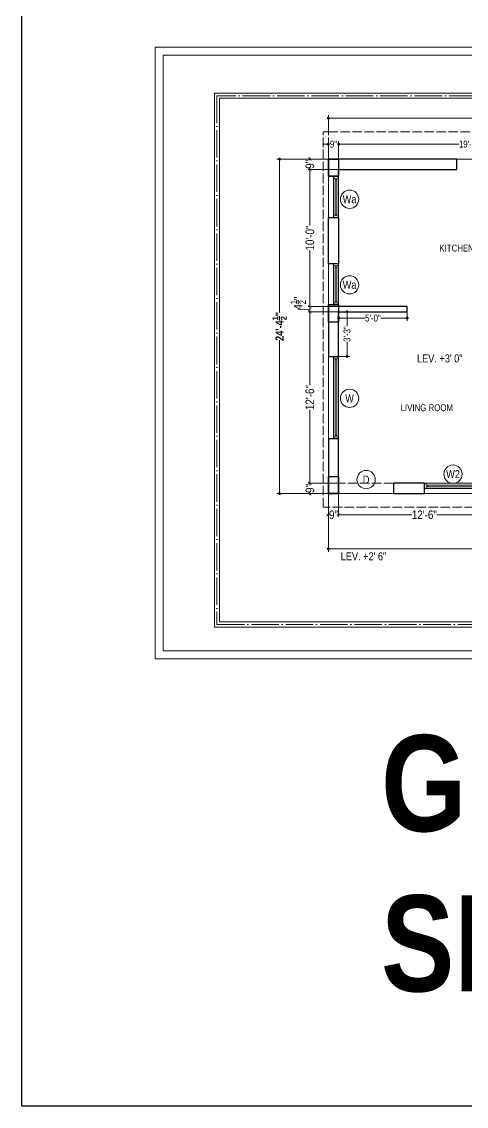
# Paper-space layout 'Layout1' of a CAD drawing. Header units: millimetres. Extents: x -1 to 3078, y -1078 to 819.
# Drawn here: x 0 to 389, y -1078 to -129 of the extents above; entities that cross this region are included whole.
import ezdxf

# ---------------------------------------------------------------- set-up
doc = ezdxf.new("R2010")
doc.units = ezdxf.units.MM
doc.header["$MEASUREMENT"] = 0
doc.header["$PDMODE"] = 35
doc.linetypes.add('ACAD_ISO02W100', pattern=[15, 12, -3])
doc.linetypes.add('ACAD_ISO04W100', pattern=[30, 24, -3, 0, -3])
doc.layers.get('Defpoints').update_dxf_attribs({"color": 220})
for name, color, linetype, lineweight in [('CENTERLINE ( COLUMN ) ~ DIM', 7, 'Continuous', 9), ('COLUMN', 1, 'Continuous', 30), ('GROUND FLOOR', 7, 'Continuous', 9), ('GROUND FLOOR  ( DIM )', 7, 'Continuous', 9), ('GROUND FLOOR  ( PLINE )', 251, 'Continuous', 30), ('GROUND FLOOR ( DW_RAIL )', 7, 'Continuous', 9), ('X_SHEET', 7, 'Continuous', 9)]:
    doc.layers.add(name, color=color, linetype=linetype, lineweight=lineweight)
doc.layers.add('GROUND FLOOR  ( Text )', color=251, linetype='Continuous')
doc.styles.add('Cn BT~6', font='swissc.ttf', dxfattribs={"height": 6})
doc.styles.add("Cn_BT_0'-0", font='swissc.ttf')
doc.styles.add('Cn_BT_7', font='swissc.ttf', dxfattribs={"height": 7})
doc.styles.add('Cn_BT_7½', font='swissc.ttf', dxfattribs={"height": 7.5})
doc.dimstyles.new('Cn BT~6', dxfattribs={"dimtxt": 0.18, "dimasz": 2.5, "dimexe": 2.5, "dimexo": 0, "dimgap": 0.09, "dimtad": 0, "dimdec": 3, "dimzin": 3, "dimdsep": 46, "dimlunit": 4, "dimtxsty": 'Cn BT~6', "dimblk": 'DOT', "dimcen": 0.09, "dimdle": 2, "dimclrd": 250, "dimclre": 250, "dimclrt": 5, "dimadec": 0, "dimazin": 0, "dimtfac": 0.75, "dimtdec": 3, "dimtofl": 0, "dimtmove": 0, "dimatfit": 3, "dimfxl": 1, "dimtolj": 1, "dimtzin": 0, "dimlwd": 15, "dimlwe": 15, "dimarcsym": 0})
doc.dimstyles.new('Cn_BT_7½', dxfattribs={"dimtxt": 9, "dimasz": 3, "dimexe": 1.5, "dimexo": 0, "dimgap": 0.09, "dimtad": 0, "dimdec": 3, "dimzin": 3, "dimdsep": 46, "dimlunit": 4, "dimtxsty": 'Cn_BT_7½', "dimblk": 'ARCHTICK', "dimcen": 0.09, "dimdle": 1.5, "dimclrd": 251, "dimclre": 251, "dimclrt": 14, "dimadec": 0, "dimazin": 0, "dimtfac": 0.75, "dimtdec": 3, "dimtofl": 0, "dimtmove": 0, "dimatfit": 3, "dimfxl": 0, "dimtolj": 1, "dimtzin": 0, "dimlwd": 15, "dimlwe": 15, "dimarcsym": 0})

# ---------------------------------------------------------------- blocks, each defined once
blk = doc.blocks.new('_Dot')
at = {"color": 0, "linetype": 'ByBlock', "lineweight": -2}
blk.add_line((-0.5, 0), (-1, 0), dxfattribs=at)
at = {"color": 0, "linetype": 'ByBlock', "const_width": 0.5}
blk.add_lwpolyline([(-0.25, 0, 1), (0.25, 0, 1)], format="xyb", close=True, dxfattribs=at)
blk = doc.blocks.new('*D22')
at = {"layer": 'Defpoints', "color": 0}
for p in [(668.87, -213.42), (268.37, -225.34), (668.87, -225.34)]:
    blk.add_point(p, dxfattribs=at)
at = {"layer": 'GROUND FLOOR  ( DIM )', "color": 250, "lineweight": 15}
for p, q in [((268.37, -225.34), (268.37, -210.92)), ((270.87, -213.42), (456.44, -213.42)), ((666.37, -213.42), (480.81, -213.42)), ((668.87, -225.34), (668.87, -210.92))]:
    blk.add_line(p, q, dxfattribs=at)
at = {"layer": 'GROUND FLOOR  ( DIM )', "color": 250, "lineweight": 15, "xscale": 2.5, "yscale": 2.5, "zscale": 2.5, "rotation": 180}
blk.add_blockref('_Dot', (268.37, -213.42), dxfattribs=at)
at = {"layer": 'GROUND FLOOR  ( DIM )', "color": 250, "lineweight": 15, "xscale": 2.5, "yscale": 2.5, "zscale": 2.5}
blk.add_blockref('_Dot', (668.87, -213.42), dxfattribs=at)
at = {"layer": 'GROUND FLOOR  ( DIM )', "color": 5, "insert": (468.62, -213.42), "char_height": 7, "attachment_point": 5, "style": "Cn_BT_0'-0"}
blk.add_mtext('\\A1;{\\fSwis721 Cn BT|b1|i0|c0|p34;33\'-4{\\H0.750000x;\\S1/2;}"}', dxfattribs=at)
blk = doc.blocks.new('*D23')
at = {"layer": 'Defpoints', "color": 0}
for p in [(277.37, -236.26), (268.37, -249.34), (277.37, -249.34)]:
    blk.add_point(p, dxfattribs=at)
at = {"layer": 'GROUND FLOOR  ( DIM )', "color": 250, "lineweight": 15}
for p, q in [((265.87, -236.26), (263.37, -236.26)), ((268.37, -249.34), (268.37, -233.76)), ((277.37, -249.34), (277.37, -233.76)), ((279.87, -236.26), (282.37, -236.26))]:
    blk.add_line(p, q, dxfattribs=at)
at = {"layer": 'GROUND FLOOR  ( DIM )', "color": 250, "lineweight": 15, "xscale": 2.5, "yscale": 2.5, "zscale": 2.5}
blk.add_blockref('_Dot', (268.37, -236.26), dxfattribs=at)
at = {"layer": 'GROUND FLOOR  ( DIM )', "color": 250, "lineweight": 15, "xscale": 2.5, "yscale": 2.5, "zscale": 2.5, "rotation": 180}
blk.add_blockref('_Dot', (277.37, -236.26), dxfattribs=at)
at = {"layer": 'GROUND FLOOR  ( DIM )', "color": 5, "insert": (272.87, -236.26), "char_height": 6, "attachment_point": 5, "style": 'Cn BT~6'}
blk.add_mtext('\\A1;9"', dxfattribs=at)
blk = doc.blocks.new('*D24')
at = {"layer": 'Defpoints', "color": 0}
for p in [(505.37, -236.26), (277.37, -249.34), (505.37, -258.34)]:
    blk.add_point(p, dxfattribs=at)
at = {"layer": 'GROUND FLOOR  ( DIM )', "color": 250, "lineweight": 15}
for p, q in [((277.37, -249.34), (277.37, -233.76)), ((279.87, -236.26), (382.67, -236.26)), ((502.87, -236.26), (400.08, -236.26)), ((505.37, -258.34), (505.37, -233.76))]:
    blk.add_line(p, q, dxfattribs=at)
at = {"layer": 'GROUND FLOOR  ( DIM )', "color": 250, "lineweight": 15, "xscale": 2.5, "yscale": 2.5, "zscale": 2.5, "rotation": 180}
blk.add_blockref('_Dot', (277.37, -236.26), dxfattribs=at)
at = {"layer": 'GROUND FLOOR  ( DIM )', "color": 250, "lineweight": 15, "xscale": 2.5, "yscale": 2.5, "zscale": 2.5}
blk.add_blockref('_Dot', (505.37, -236.26), dxfattribs=at)
at = {"layer": 'GROUND FLOOR  ( DIM )', "color": 5, "insert": (391.37, -236.26), "char_height": 6, "attachment_point": 5, "style": 'Cn BT~6'}
blk.add_mtext('\\A1;19\'-0"', dxfattribs=at)
blk = doc.blocks.new('_ArchTick')
at = {"color": 0, "linetype": 'ByBlock', "const_width": 0.15}
blk.add_lwpolyline([(-0.5, -0.5), (0.5, 0.5)], dxfattribs=at)
blk = doc.blocks.new('*D28')
at = {"layer": 'Defpoints', "color": 0}
for p in [(268.37, -249.34), (252.22, -258.34), (277.37, -258.34)]:
    blk.add_point(p, dxfattribs=at)
at = {"layer": 'GROUND FLOOR  ( DIM )', "color": 251, "lineweight": 15}
for p, q in [((268.37, -249.34), (250.72, -249.34)), ((252.22, -247.84), (252.22, -250.19)), ((277.37, -258.34), (250.72, -258.34)), ((252.22, -259.84), (252.22, -257.5))]:
    blk.add_line(p, q, dxfattribs=at)
at = {"layer": 'GROUND FLOOR  ( DIM )', "color": 251, "lineweight": 15, "xscale": 3, "yscale": 3, "zscale": 3}
for p, rotation in [((252.22, -249.34), 90), ((252.22, -258.34), 270)]:
    blk.add_blockref('_ArchTick', p, dxfattribs=dict(at, rotation=rotation))
at = {"layer": 'GROUND FLOOR  ( DIM )', "color": 14, "insert": (252.22, -253.84), "char_height": 7.5, "attachment_point": 5, "rotation": 90, "style": 'Cn_BT_7½'}
blk.add_mtext('\\A1;9"', dxfattribs=at)
blk = doc.blocks.new('*D29')
at = {"layer": 'Defpoints', "color": 0}
for p in [(277.37, -258.34), (252.22, -378.34), (277.37, -378.34)]:
    blk.add_point(p, dxfattribs=at)
at = {"layer": 'GROUND FLOOR  ( DIM )', "color": 251, "lineweight": 15}
for p, q in [((277.37, -258.34), (250.72, -258.34)), ((252.22, -256.84), (252.22, -307.48)), ((252.22, -379.84), (252.22, -329.2)), ((277.37, -378.34), (250.72, -378.34))]:
    blk.add_line(p, q, dxfattribs=at)
at = {"layer": 'GROUND FLOOR  ( DIM )', "color": 251, "lineweight": 15, "xscale": 3, "yscale": 3, "zscale": 3}
for p, rotation in [((252.22, -258.34), 90), ((252.22, -378.34), 270)]:
    blk.add_blockref('_ArchTick', p, dxfattribs=dict(at, rotation=rotation))
at = {"layer": 'GROUND FLOOR  ( DIM )', "color": 14, "insert": (252.22, -318.34), "char_height": 7.5, "attachment_point": 5, "rotation": 90, "style": 'Cn_BT_7½'}
blk.add_mtext('\\A1;10\'-0"', dxfattribs=at)
blk = doc.blocks.new('*D30')
at = {"layer": 'Defpoints', "color": 0}
for p in [(277.37, -378.34), (252.22, -382.84), (277.37, -382.84)]:
    blk.add_point(p, dxfattribs=at)
at = {"layer": 'GROUND FLOOR  ( DIM )', "color": 251, "lineweight": 15}
for p, q in [((277.37, -378.34), (250.72, -378.34)), ((252.22, -376.84), (252.22, -384.34)), ((252.22, -380.59), (241.93, -380.85)), ((241.93, -380.85), (241.93, -380.67)), ((277.37, -382.84), (250.72, -382.84))]:
    blk.add_line(p, q, dxfattribs=at)
at = {"layer": 'GROUND FLOOR  ( DIM )', "color": 251, "lineweight": 15, "xscale": 3, "yscale": 3, "zscale": 3}
for p, rotation in [((252.22, -378.34), 90), ((252.22, -382.84), 270)]:
    blk.add_blockref('_ArchTick', p, dxfattribs=dict(at, rotation=rotation))
at = {"layer": 'GROUND FLOOR  ( DIM )', "color": 14, "insert": (241.93, -375.3), "char_height": 7.5, "attachment_point": 5, "rotation": 90, "style": 'Cn_BT_7½'}
blk.add_mtext('\\A1;4{\\H0.750000x;\\S1/2;}"', dxfattribs=at)
blk = doc.blocks.new('*D31')
at = {"layer": 'Defpoints', "color": 0}
for p in [(277.37, -382.84), (252.22, -532.84), (277.37, -532.84)]:
    blk.add_point(p, dxfattribs=at)
at = {"layer": 'GROUND FLOOR  ( DIM )', "color": 251, "lineweight": 15}
for p, q in [((277.37, -382.84), (250.72, -382.84)), ((252.22, -381.34), (252.22, -446.98)), ((252.22, -534.34), (252.22, -468.7)), ((277.37, -532.84), (250.72, -532.84))]:
    blk.add_line(p, q, dxfattribs=at)
at = {"layer": 'GROUND FLOOR  ( DIM )', "color": 251, "lineweight": 15, "xscale": 3, "yscale": 3, "zscale": 3}
for p, rotation in [((252.22, -382.84), 90), ((252.22, -532.84), 270)]:
    blk.add_blockref('_ArchTick', p, dxfattribs=dict(at, rotation=rotation))
at = {"layer": 'GROUND FLOOR  ( DIM )', "color": 14, "insert": (252.22, -457.84), "char_height": 7.5, "attachment_point": 5, "rotation": 90, "style": 'Cn_BT_7½'}
blk.add_mtext('\\A1;12\'-6"', dxfattribs=at)
blk = doc.blocks.new('*D32')
at = {"layer": 'Defpoints', "color": 0}
for p in [(277.37, -532.84), (252.22, -541.84), (268.37, -541.84)]:
    blk.add_point(p, dxfattribs=at)
at = {"layer": 'GROUND FLOOR  ( DIM )', "color": 251, "lineweight": 15}
for p, q in [((277.37, -532.84), (250.72, -532.84)), ((252.22, -531.34), (252.22, -533.69)), ((268.37, -541.84), (250.72, -541.84)), ((252.22, -543.34), (252.22, -541))]:
    blk.add_line(p, q, dxfattribs=at)
at = {"layer": 'GROUND FLOOR  ( DIM )', "color": 251, "lineweight": 15, "xscale": 3, "yscale": 3, "zscale": 3}
for p, rotation in [((252.22, -532.84), 90), ((252.22, -541.84), 270)]:
    blk.add_blockref('_ArchTick', p, dxfattribs=dict(at, rotation=rotation))
at = {"layer": 'GROUND FLOOR  ( DIM )', "color": 14, "insert": (252.22, -537.34), "char_height": 7.5, "attachment_point": 5, "rotation": 90, "style": 'Cn_BT_7½'}
blk.add_mtext('\\A1;9"', dxfattribs=at)
blk = doc.blocks.new('*D33')
at = {"layer": 'Defpoints', "color": 0}
for p in [(268.37, -541.84), (277.37, -541.84), (277.37, -560.41)]:
    blk.add_point(p, dxfattribs=at)
at = {"layer": 'GROUND FLOOR  ( DIM )', "color": 251, "lineweight": 15}
for p, q in [((268.37, -541.84), (268.37, -561.91)), ((277.37, -541.84), (277.37, -561.91)), ((266.87, -560.41), (269.22, -560.41)), ((278.87, -560.41), (276.53, -560.41))]:
    blk.add_line(p, q, dxfattribs=at)
at = {"layer": 'GROUND FLOOR  ( DIM )', "color": 251, "lineweight": 15, "xscale": 3, "yscale": 3, "zscale": 3, "rotation": 180}
blk.add_blockref('_ArchTick', (268.37, -560.41), dxfattribs=at)
at = {"layer": 'GROUND FLOOR  ( DIM )', "color": 251, "lineweight": 15, "xscale": 3, "yscale": 3, "zscale": 3}
blk.add_blockref('_ArchTick', (277.37, -560.41), dxfattribs=at)
at = {"layer": 'GROUND FLOOR  ( DIM )', "color": 14, "insert": (272.87, -560.41), "char_height": 7.5, "attachment_point": 5, "style": 'Cn_BT_7½'}
blk.add_mtext('\\A1;9"', dxfattribs=at)
blk = doc.blocks.new('*D34')
at = {"layer": 'Defpoints', "color": 0}
for p in [(277.37, -541.84), (427.37, -541.84), (427.37, -560.41)]:
    blk.add_point(p, dxfattribs=at)
at = {"layer": 'GROUND FLOOR  ( DIM )', "color": 251, "lineweight": 15}
for p, q in [((277.37, -541.84), (277.37, -561.91)), ((427.37, -541.84), (427.37, -561.91)), ((275.87, -560.41), (341.51, -560.41)), ((428.87, -560.41), (363.23, -560.41))]:
    blk.add_line(p, q, dxfattribs=at)
at = {"layer": 'GROUND FLOOR  ( DIM )', "color": 251, "lineweight": 15, "xscale": 3, "yscale": 3, "zscale": 3, "rotation": 180}
blk.add_blockref('_ArchTick', (277.37, -560.41), dxfattribs=at)
at = {"layer": 'GROUND FLOOR  ( DIM )', "color": 251, "lineweight": 15, "xscale": 3, "yscale": 3, "zscale": 3}
blk.add_blockref('_ArchTick', (427.37, -560.41), dxfattribs=at)
at = {"layer": 'GROUND FLOOR  ( DIM )', "color": 14, "insert": (352.37, -560.41), "char_height": 7.5, "attachment_point": 5, "style": 'Cn_BT_7½'}
blk.add_mtext('\\A1;12\'-6"', dxfattribs=at)
blk = doc.blocks.new('*D47')
at = {"layer": 'Defpoints', "color": 0}
for p in [(277.37, -382.84), (277.37, -421.84), (284.72, -421.84)]:
    blk.add_point(p, dxfattribs=at)
at = {"layer": 'GROUND FLOOR  ( DIM )', "color": 250, "lineweight": 15}
for p, q in [((277.37, -382.84), (287.22, -382.84)), ((284.72, -385.34), (284.72, -395.48)), ((284.72, -419.34), (284.72, -409.2)), ((277.37, -421.84), (287.22, -421.84))]:
    blk.add_line(p, q, dxfattribs=at)
at = {"layer": 'GROUND FLOOR  ( DIM )', "color": 250, "lineweight": 15, "xscale": 2.5, "yscale": 2.5, "zscale": 2.5}
for p, rotation in [((284.72, -382.84), 90), ((284.72, -421.84), 270)]:
    blk.add_blockref('_Dot', p, dxfattribs=dict(at, rotation=rotation))
at = {"layer": 'GROUND FLOOR  ( DIM )', "color": 5, "insert": (284.72, -402.34), "char_height": 6, "attachment_point": 5, "rotation": 90, "style": 'Cn BT~6'}
blk.add_mtext('\\A1;3\'-3"', dxfattribs=at)
blk = doc.blocks.new('*D57')
at = {"layer": 'Defpoints', "color": 0}
for p in [(277.37, -382.84), (337.37, -382.84), (337.37, -388.35)]:
    blk.add_point(p, dxfattribs=at)
at = {"layer": 'GROUND FLOOR  ( DIM )', "color": 250, "lineweight": 15}
for p, q in [((277.37, -382.84), (277.37, -390.85)), ((279.87, -388.35), (300.53, -388.35)), ((334.87, -388.35), (314.22, -388.35)), ((337.37, -382.84), (337.37, -390.85))]:
    blk.add_line(p, q, dxfattribs=at)
at = {"layer": 'GROUND FLOOR  ( DIM )', "color": 250, "lineweight": 15, "xscale": 2.5, "yscale": 2.5, "zscale": 2.5, "rotation": 180}
blk.add_blockref('_Dot', (277.37, -388.35), dxfattribs=at)
at = {"layer": 'GROUND FLOOR  ( DIM )', "color": 250, "lineweight": 15, "xscale": 2.5, "yscale": 2.5, "zscale": 2.5}
blk.add_blockref('_Dot', (337.37, -388.35), dxfattribs=at)
at = {"layer": 'GROUND FLOOR  ( DIM )', "color": 5, "insert": (307.37, -388.35), "char_height": 6, "attachment_point": 5, "style": 'Cn BT~6'}
blk.add_mtext('\\A1;5\'-0"', dxfattribs=at)
blk = doc.blocks.new('*D9')
at = {"layer": 'Defpoints', "color": 0}
for p in [(268.37, -249.34), (225.66, -541.84), (268.37, -541.84)]:
    blk.add_point(p, dxfattribs=at)
at = {"layer": 'GROUND FLOOR  ( DIM )', "color": 250, "lineweight": 15}
for p, q in [((268.37, -249.34), (223.16, -249.34)), ((225.66, -251.84), (225.66, -383.42)), ((225.66, -539.34), (225.66, -407.77)), ((268.37, -541.84), (223.16, -541.84))]:
    blk.add_line(p, q, dxfattribs=at)
at = {"layer": 'GROUND FLOOR  ( DIM )', "color": 250, "lineweight": 15, "xscale": 2.5, "yscale": 2.5, "zscale": 2.5}
for p, rotation in [((225.66, -249.34), 90), ((225.66, -541.84), 270)]:
    blk.add_blockref('_Dot', p, dxfattribs=dict(at, rotation=rotation))
at = {"layer": 'GROUND FLOOR  ( DIM )', "color": 5, "insert": (225.66, -395.59), "char_height": 7, "attachment_point": 5, "rotation": 90, "style": "Cn_BT_0'-0"}
blk.add_mtext('\\A1;{\\fSwis721 Cn BT|b1|i0|c0|p34;24\'-4{\\H0.750000x;\\S1/2;}"}', dxfattribs=at)
blk = doc.blocks.new('*D10')
at = {"layer": 'Defpoints', "color": 0}
for p in [(268.37, -541.84), (668.87, -541.84), (668.87, -590.13)]:
    blk.add_point(p, dxfattribs=at)
at = {"layer": 'GROUND FLOOR  ( DIM )', "color": 250, "lineweight": 15}
for p, q in [((268.37, -541.84), (268.37, -592.63)), ((668.87, -541.84), (668.87, -592.63)), ((270.87, -590.13), (456.44, -590.13)), ((666.37, -590.13), (480.81, -590.13))]:
    blk.add_line(p, q, dxfattribs=at)
at = {"layer": 'GROUND FLOOR  ( DIM )', "color": 250, "lineweight": 15, "xscale": 2.5, "yscale": 2.5, "zscale": 2.5, "rotation": 180}
blk.add_blockref('_Dot', (268.37, -590.13), dxfattribs=at)
at = {"layer": 'GROUND FLOOR  ( DIM )', "color": 250, "lineweight": 15, "xscale": 2.5, "yscale": 2.5, "zscale": 2.5}
blk.add_blockref('_Dot', (668.87, -590.13), dxfattribs=at)
at = {"layer": 'GROUND FLOOR  ( DIM )', "color": 5, "insert": (468.62, -590.13), "char_height": 7, "attachment_point": 5, "style": "Cn_BT_0'-0"}
blk.add_mtext('\\A1;{\\fSwis721 Cn BT|b1|i0|c0|p34;33\'-4{\\H0.750000x;\\S1/2;}"}', dxfattribs=at)

psp = doc.layouts.get("Layout1")

# ---------------------------------------------------------------- linework, layer by layer
at = {"layer": 'CENTERLINE ( COLUMN ) ~ DIM'}
for p, q in [((268.374, -264.3411), (277.374, -264.3411)), ((268.374, -300.3411), (277.374, -300.3411)), ((268.374, -340.8411), (277.374, -340.8411))]:
    psp.add_line(p, q, dxfattribs=at)
at = {"layer": 'COLUMN'}
for points in [[(268.374, -249.3411), (277.374, -249.3411), (277.374, -264.3411), (268.374, -264.3411)], [(268.374, -376.8411), (277.374, -376.8411), (277.374, -391.8411), (268.374, -391.8411)], [(268.374, -526.8411), (277.374, -526.8411), (277.374, -541.8411), (268.374, -541.8411)]]:
    psp.add_lwpolyline(points, close=True, dxfattribs=at)
at = {"layer": 'GROUND FLOOR'}
for p, q in [((168.624, -191.5911), (668.874, -191.5911)), ((168.624, -191.5911), (168.624, -658.5911)), ((173.124, -196.0911), (668.874, -196.0911)), ((173.124, -196.0911), (173.124, -654.0911)), ((268.374, -249.3411), (268.374, -541.8411)), ((668.874, -249.3411), (268.374, -249.3411)), ((380.874, -249.3411), (380.874, -258.3411)), ((277.374, -258.3411), (277.374, -378.3411)), ((380.874, -258.3411), (277.374, -258.3411)), ((277.374, -300.3411), (268.374, -300.3411)), ((277.374, -340.8411), (268.374, -340.8411)), ((337.374, -378.3411), (277.374, -378.3411)), ((337.374, -378.3411), (337.374, -382.8411)), ((277.374, -382.8411), (277.374, -541.8411)), ((337.374, -382.8411), (277.374, -382.8411)), ((277.374, -421.8411), (268.374, -421.8411)), ((277.374, -493.8411), (268.374, -493.8411)), ((427.374, -532.8411), (325.374, -532.8411)), ((325.374, -532.8411), (325.374, -541.8411)), ((352.374, -541.8411), (352.374, -532.8411)), ((668.874, -541.8411), (268.374, -541.8411)), ((173.124, -654.0911), (668.874, -654.0911)), ((168.624, -658.5911), (668.874, -658.5911))]:
    psp.add_line(p, q, dxfattribs=at)
at = {"layer": 'GROUND FLOOR', "linetype": 'ACAD_ISO02W100', "ltscale": 0.7}
for p, q in [((268.374, -249.3411), (268.374, -225.3411)), ((325.374, -532.8411), (277.374, -532.8411))]:
    psp.add_line(p, q, dxfattribs=at)
at = {"layer": 'GROUND FLOOR', "color": 1, "linetype": 'ACAD_ISO04W100'}
psp.add_lwpolyline([(668.874, -193.8411), (170.874, -193.8411), (170.874, -656.3411), (668.874, -656.3411)], dxfattribs=at)
at = {"layer": 'GROUND FLOOR', "color": 1, "linetype": 'ACAD_ISO02W100', "ltscale": 0.7}
psp.add_lwpolyline([(427.374, -541.8411), (427.374, -553.8411), (263.874, -553.8411), (263.874, -225.3411), (268.374, -225.3411)], dxfattribs=at)
at = {"layer": 'GROUND FLOOR', "linetype": 'ACAD_ISO02W100', "ltscale": 0.7}
psp.add_lwpolyline([(268.374, -225.3411), (664.374, -225.3411)], dxfattribs=at)
at = {"layer": 'GROUND FLOOR  ( DIM )', "color": 5}
for centre in [(286.9282, -284.4214), (286.9282, -359.2706), (286.9282, -458.5385), (301.4207, -529.566), (377.4796, -524.8194)]:
    psp.add_circle(centre, 8, dxfattribs=at)
at = {"layer": 'GROUND FLOOR  ( PLINE )'}
for points in [[(380.874, -249.3411), (268.374, -249.3411), (268.374, -264.3411), (277.374, -264.3411), (277.374, -258.3411), (380.874, -258.3411)], [(277.374, -340.8411), (268.374, -340.8411), (268.374, -300.3411), (277.374, -300.3411)], [(277.374, -382.8411), (337.374, -382.8411), (337.374, -378.3411), (277.374, -378.3411), (277.374, -376.8411), (268.374, -376.8411), (268.374, -421.8411), (277.374, -421.8411)], [(277.374, -493.8411), (268.374, -493.8411), (268.374, -541.8411), (277.374, -541.8411)], [(352.374, -532.8411), (325.374, -532.8411), (325.374, -541.8411), (352.374, -541.8411)]]:
    psp.add_lwpolyline(points, close=True, dxfattribs=at)
at = {"layer": 'GROUND FLOOR ( DW_RAIL )'}
for points in [[(277.374, -300.3411), (277.374, -298.8411), (275.874, -298.8411), (275.874, -297.3411), (274.374, -297.3411), (274.374, -267.3411), (275.874, -267.3411), (275.874, -265.8411), (277.374, -265.8411), (277.374, -264.3411), (272.874, -264.3411), (272.874, -265.8411), (274.374, -265.8411), (274.374, -267.3411), (275.874, -267.3411), (275.874, -297.3411), (274.374, -297.3411), (274.374, -298.8411), (272.874, -298.8411), (272.874, -300.3411), (277.374, -300.3411), (277.374, -264.3411), (272.874, -264.3411), (272.874, -300.3411)], [(277.374, -376.8411), (277.374, -375.3411), (275.874, -375.3411), (275.874, -373.8411), (274.374, -373.8411), (274.374, -343.8411), (275.874, -343.8411), (275.874, -342.3411), (277.374, -342.3411), (277.374, -340.8411), (272.874, -340.8411), (272.874, -342.3411), (274.374, -342.3411), (274.374, -343.8411), (275.874, -343.8411), (275.874, -373.8411), (274.374, -373.8411), (274.374, -375.3411), (272.874, -375.3411), (272.874, -376.8411), (277.374, -376.8411), (277.374, -340.8411), (272.874, -340.8411), (272.874, -376.8411)], [(277.374, -493.8411), (277.374, -492.3411), (275.874, -492.3411), (275.874, -490.8411), (274.374, -490.8411), (274.374, -424.8411), (275.874, -424.8411), (275.874, -423.3411), (277.374, -423.3411), (277.374, -421.8411), (272.874, -421.8411), (272.874, -423.3411), (274.374, -423.3411), (274.374, -424.8411), (275.874, -424.8411), (275.874, -490.8411), (274.374, -490.8411), (274.374, -492.3411), (272.874, -492.3411), (272.874, -493.8411), (277.374, -493.8411), (277.374, -421.8411), (272.874, -421.8411), (272.874, -493.8411)], [(400.374, -532.8411), (398.874, -532.8411), (398.874, -534.3411), (397.374, -534.3411), (397.374, -535.8411), (355.374, -535.8411), (355.374, -534.3411), (353.874, -534.3411), (353.874, -532.8411), (352.374, -532.8411), (352.374, -537.3411), (353.874, -537.3411), (353.874, -535.8411), (355.374, -535.8411), (355.374, -534.3411), (397.374, -534.3411), (397.374, -535.8411), (398.874, -535.8411), (398.874, -537.3411), (400.374, -537.3411), (400.374, -532.8411), (352.374, -532.8411), (352.374, -537.3411), (400.374, -537.3411)]]:
    psp.add_lwpolyline(points, close=True, dxfattribs=at)
at = {"layer": 'X_SHEET', "color": 5, "lineweight": 30}
psp.add_lwpolyline([(0, 819.3923), (3077.8509, 819.3923), (3077.8509, -1077.6716), (0, -1077.6716)], close=True, dxfattribs=at)
at = {"layer": 'X_SHEET'}
for points in [[(883.9357, -686.225), (116.7873, -686.225), (116.7873, -151.2922), (883.9357, -151.2922)], [(876.9357, -679.225), (123.7873, -679.225), (123.7873, -158.2922), (876.9357, -158.2922)]]:
    psp.add_lwpolyline(points, close=True, dxfattribs=at)

# ---------------------------------------------------------------- texts
at = {"layer": 'GROUND FLOOR  ( DIM )', "color": 5, "char_height": 7, "attachment_point": 5, "style": 'Cn_BT_7'}
for s, insert in [('Wa', (286.9282, -284.4214)), ('Wa', (286.9282, -359.2706)), ('W', (286.9282, -458.5385)), ('W2', (377.4796, -524.8194)), ('D', (301.4207, -529.566))]:
    psp.add_mtext(s, dxfattribs=dict(at, insert=insert))
at = {"layer": 'GROUND FLOOR  ( Text )', "char_height": 6, "attachment_point": 5, "style": "Cn_BT_0'-0"}
for s, insert in [('KITCHEN / DINING', (395.4557, -327.169)), ('LIVING ROOM', (354.5433, -466.7833))]:
    psp.add_mtext(s, dxfattribs=dict(at, insert=insert))
at = {"layer": 'GROUND FLOOR  ( Text )', "color": 1, "char_height": 7, "attachment_point": 5, "style": "Cn_BT_0'-0"}
for s, insert in [('LEV. +3\' 0"', (365.8988, -423.6521)), ('LEV. +2\' 6"', (299.1173, -596.7725))]:
    psp.add_mtext(s, dxfattribs=dict(at, insert=insert))
at = {"layer": 'X_SHEET', "color": 5, "insert": (314.4982, -753.0997), "char_height": 84, "attachment_point": 1, "style": "Cn_BT_0'-0"}
psp.add_mtext('{\\fSwis721 Cn BT|b1|i0|c0|p34;GROUND FLOOR ( WORKING DRG. ) ( G.F. - F.F. - S.F. )\\PSECTION & FRONT ELEVATION ( MAR~12~2025 )}', dxfattribs=at)

# ---------------------------------------------------------------- dimensions: what is measured, and where the dimension line sits
at = {"layer": 'GROUND FLOOR  ( DIM )'}
for base, p1, p2, picture, middle in [((668.874, -213.4172), (268.374, -225.3411), (668.874, -225.3411), '*D22', (468.624, -213.4172)), ((668.874, -590.1327), (268.374, -541.8411), (668.874, -541.8411), '*D10', (468.624, -590.1327))]:
    dim = psp.add_linear_dim(base=base, p1=p1, p2=p2, text='{\\fSwis721 Cn BT|b1|i0|c0|p34;<>}', dimstyle='Cn BT~6', override={"dimtxt": 7, "dimtxsty": "Cn_BT_0'-0"}, dxfattribs=at)
    dim.commit()
    dim.dimension.update_dxf_attribs({"geometry": picture, "text_midpoint": middle})
for base, p1, p2, dimstyle, picture, middle in [((277.374, -236.2626), (268.374, -249.3411), (277.374, -249.3411), 'Cn BT~6', '*D23', (272.874, -236.2626)), ((337.374, -388.3512), (277.374, -382.8411), (337.374, -382.8411), 'Cn BT~6', '*D57', (307.374, -388.3512)), ((277.374, -560.4129), (268.374, -541.8411), (277.374, -541.8411), 'Cn_BT_7½', '*D33', (272.874, -560.4129)), ((427.374, -560.4129), (277.374, -541.8411), (427.374, -541.8411), 'Cn_BT_7½', '*D34', (352.374, -560.4129))]:
    dim = psp.add_linear_dim(base=base, p1=p1, p2=p2, dimstyle=dimstyle, dxfattribs=at)
    dim.commit()
    dim.dimension.update_dxf_attribs({"geometry": picture, "text_midpoint": middle})
dim = psp.add_linear_dim(base=(505.374, -236.2626), p1=(277.374, -249.3411), p2=(505.374, -258.3411), dimstyle='Cn BT~6', override={"dimtmove": 1}, dxfattribs=at)
dim.commit()
dim.dimension.update_dxf_attribs({"geometry": '*D24', "text_midpoint": (391.374, -236.2626)})
dim = psp.add_linear_dim(base=(225.6592, -541.8411), p1=(268.374, -249.3411), p2=(268.374, -541.8411), angle=90, text='{\\fSwis721 Cn BT|b1|i0|c0|p34;<>}', dimstyle='Cn BT~6', override={"dimtxt": 7, "dimtxsty": "Cn_BT_0'-0"}, dxfattribs=at)
dim.commit()
dim.dimension.update_dxf_attribs({"geometry": '*D9', "text_midpoint": (225.6592, -395.5911)})
for base, p1, p2, dimstyle, picture, middle in [((252.2246, -258.3411), (268.374, -249.3411), (277.374, -258.3411), 'Cn_BT_7½', '*D28', (252.2246, -253.8411)), ((252.2246, -378.3411), (277.374, -258.3411), (277.374, -378.3411), 'Cn_BT_7½', '*D29', (252.2246, -318.3411)), ((252.2246, -532.8411), (277.374, -382.8411), (277.374, -532.8411), 'Cn_BT_7½', '*D31', (252.2246, -457.8411)), ((284.7169, -421.8411), (277.374, -382.8411), (277.374, -421.8411), 'Cn BT~6', '*D47', (284.7169, -402.3411)), ((252.2246, -541.8411), (277.374, -532.8411), (268.374, -541.8411), 'Cn_BT_7½', '*D32', (252.2246, -537.3411))]:
    dim = psp.add_linear_dim(base=base, p1=p1, p2=p2, angle=90, dimstyle=dimstyle, dxfattribs=at)
    dim.commit()
    dim.dimension.update_dxf_attribs({"geometry": picture, "text_midpoint": middle})
dim = psp.add_linear_dim(base=(252.2246, -382.8411), p1=(277.374, -378.3411), p2=(277.374, -382.8411), angle=90, dimstyle='Cn_BT_7½', override={"dimtmove": 1}, dxfattribs=at)
dim.commit()
dim.dimension.update_dxf_attribs({"geometry": '*D30', "text_midpoint": (241.9314, -380.5814), "dimtype": 160})

doc.saveas('drawing.dxf')
